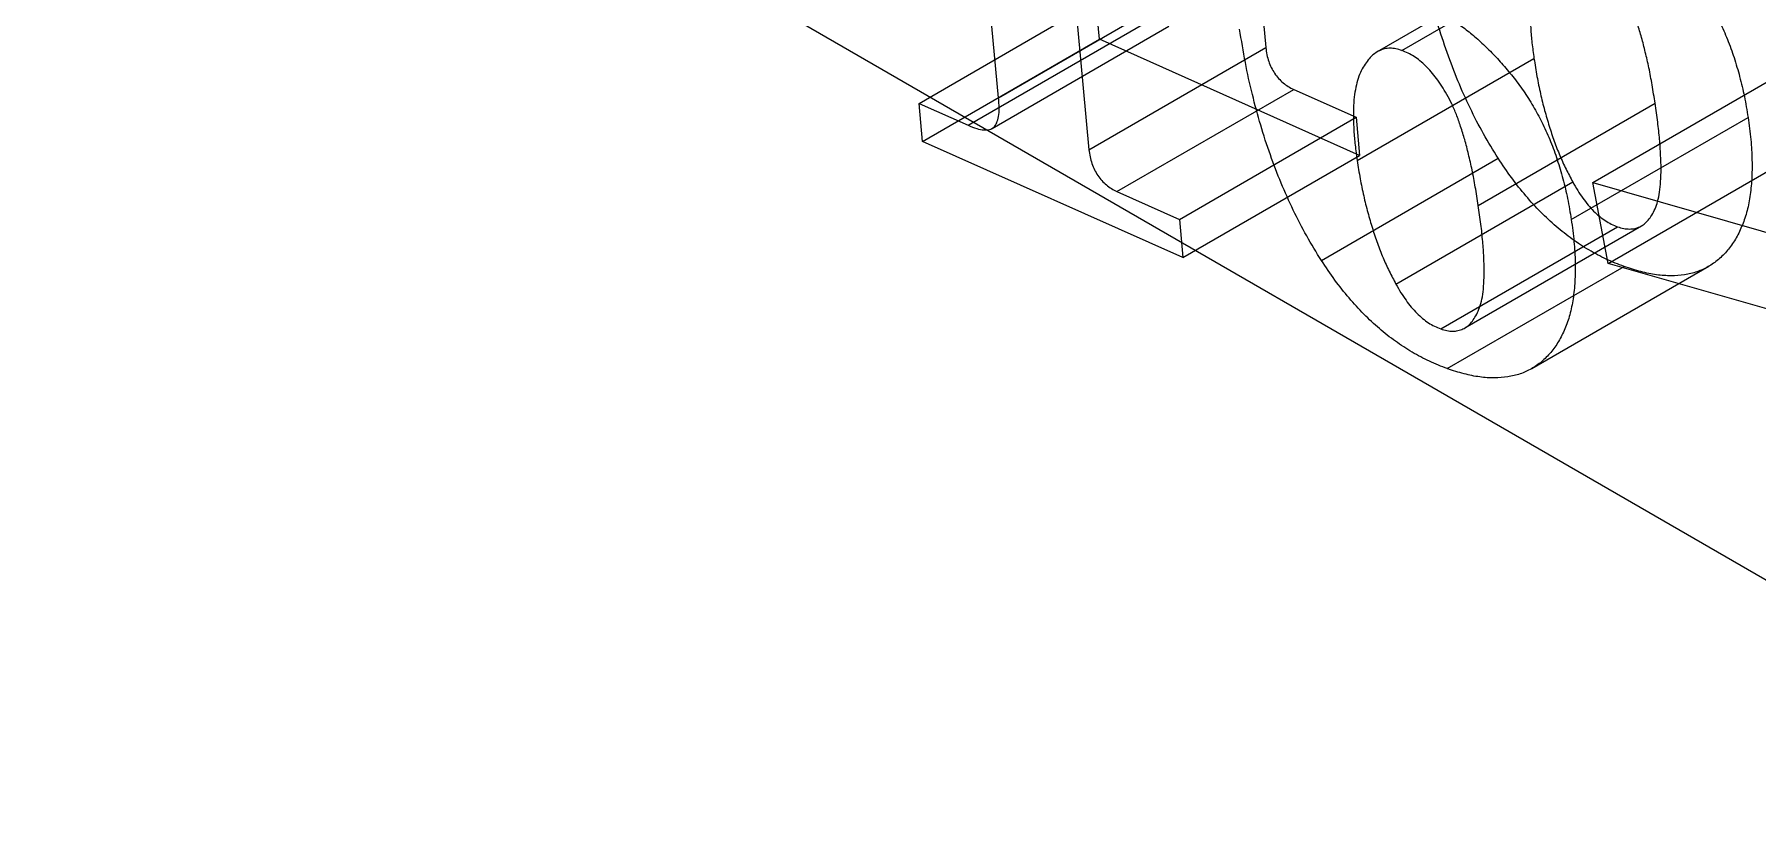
# Paper-space layout 'Sheet2' of a CAD drawing. Header units: inches. Extents: x 0 to 16.3, y 0 to 11.5.
# Drawn here: x 13.7076 to 14.0522, y 7.9385 to 8.0973 of the extents above; entities that cross this region are included whole.
import ezdxf

# ---------------------------------------------------------------- set-up
doc = ezdxf.new("R2010")
doc.units = ezdxf.units.IN
doc.header["$MEASUREMENT"] = 0

psp = doc.layouts.new('Sheet2')

# ---------------------------------------------------------------- linework, layer by layer
at = {"color": 7, "linetype": 'Continuous', "lineweight": 25}
for p, q in [((14.140174, 7.938471), (13.503777, 8.305855)), ((13.944488, 8.194873), (13.953832, 8.094705)), ((13.909133, 8.174463), (13.918477, 8.074295)), ((13.90041, 8.084702), (13.893472, 8.159006)), ((13.981047, 8.094128), (14.016402, 8.114538)), ((14.011429, 8.114242), (13.976073, 8.093832)), ((13.884509, 8.083554), (13.919864, 8.103964)), ((13.90041, 8.084702), (13.935765, 8.105112)), ((13.920566, 8.096358), (13.919864, 8.103964)), ((13.894314, 8.07919), (13.92967, 8.0996)), ((13.8991, 8.078563), (13.934455, 8.098973)), ((13.885211, 8.075948), (13.920566, 8.096358)), ((13.918477, 8.074295), (13.953832, 8.094705)), ((13.9726, 8.073173), (13.920566, 8.096358)), ((13.972104, 8.072129), (14.007459, 8.09254)), ((14.019202, 8.06774), (14.054557, 8.08815)), ((13.884509, 8.083554), (13.894314, 8.07919)), ((13.885211, 8.075948), (13.884509, 8.083554)), ((13.924071, 8.065925), (13.959426, 8.086335)), ((13.959426, 8.086335), (13.971899, 8.080779)), ((13.996326, 8.063171), (14.031681, 8.083581)), ((13.936543, 8.060369), (13.971899, 8.080779)), ((13.971899, 8.080779), (13.9726, 8.073173)), ((14.014914, 8.060359), (14.050269, 8.080769)), ((13.937245, 8.052763), (13.885211, 8.075948)), ((13.937245, 8.052763), (13.9726, 8.073173)), ((13.964945, 8.052181), (14.0003, 8.072591)), ((14.02231, 8.051589), (14.057665, 8.072)), ((13.979844, 8.047447), (14.015199, 8.067857)), ((14.019202, 8.06774), (14.060388, 8.055911)), ((14.02231, 8.051589), (14.019202, 8.06774)), ((13.924071, 8.065925), (13.936543, 8.060369)), ((13.936543, 8.060369), (13.937245, 8.052763)), ((13.988807, 8.038498), (14.024162, 8.058908)), ((13.993637, 8.038694), (14.028992, 8.059104)), ((13.99013, 8.030556), (14.025485, 8.050966)), ((14.007037, 8.030594), (14.042392, 8.051004)), ((14.063496, 8.039761), (14.02231, 8.051589))]:
    psp.add_line(p, q, dxfattribs=at)
for points, knots in [([(14.020493, 8.123569), (14.021279, 8.123263), (14.022839, 8.122657), (14.025198, 8.121427), (14.027532, 8.119955), (14.029855, 8.118289), (14.032137, 8.116298), (14.034406, 8.114106), (14.036652, 8.111667), (14.038871, 8.109009), (14.041001, 8.106141), (14.042914, 8.103032), (14.044653, 8.099765), (14.046212, 8.096305), (14.047523, 8.092657), (14.048639, 8.088844), (14.049601, 8.084841), (14.050042, 8.082157), (14.050269, 8.080769)], [0, 0, 0, 0, 0.0572871, 0.1135821, 0.1693745, 0.2251027, 0.2815104, 0.3383422, 0.397086, 0.4577176, 0.519292, 0.5805469, 0.642839, 0.7073598, 0.7748591, 0.8455335, 0.9201508, 1, 1, 1, 1]), ([(14.0003, 8.072591), (13.999304, 8.074207), (13.997286, 8.077479), (13.994612, 8.082671), (13.992174, 8.088101), (13.990012, 8.093778), (13.988082, 8.099698), (13.986423, 8.10587), (13.985013, 8.112294), (13.984316, 8.116607), (13.983958, 8.118818)], [0, 0, 0, 0, 0.1103597, 0.2233299, 0.3393027, 0.459359, 0.5847043, 0.7159302, 0.8543183, 1, 1, 1, 1]), ([(14.016402, 8.114538), (14.015998, 8.11466), (14.015185, 8.114906), (14.014023, 8.115014), (14.012919, 8.114901), (14.011904, 8.114523), (14.010926, 8.113966), (14.010019, 8.113163), (14.009218, 8.112081), (14.008423, 8.110868), (14.007757, 8.109393), (14.007268, 8.107652), (14.006904, 8.10571), (14.006704, 8.103524), (14.006677, 8.101102), (14.006774, 8.098462), (14.007043, 8.095587), (14.007317, 8.093577), (14.007459, 8.09254)], [0, 0, 0, 0, 0.04484201, 0.09016981, 0.13549762, 0.18275176, 0.2317717, 0.2842146, 0.3403229, 0.40008996, 0.46258254, 0.52795044, 0.59635506, 0.66749147, 0.74405108, 0.82428901, 0.90929839, 1, 1, 1, 1]), ([(14.031681, 8.083581), (14.031486, 8.084806), (14.031112, 8.087155), (14.030489, 8.090561), (14.029742, 8.093727), (14.029033, 8.096625), (14.028203, 8.099278), (14.027346, 8.101672), (14.026426, 8.103818), (14.025433, 8.105727), (14.024398, 8.107418), (14.023353, 8.108934), (14.022281, 8.110289), (14.021164, 8.111462), (14.020017, 8.112516), (14.018825, 8.113345), (14.017612, 8.114064), (14.016809, 8.114379), (14.016402, 8.114538)], [0, 0, 0, 0, 0.1076498, 0.2063418, 0.2966302, 0.3794883, 0.4545418, 0.5216573, 0.5823483, 0.6373593, 0.6881165, 0.735687, 0.7806231, 0.824253, 0.867581, 0.9110633, 0.9549746, 1, 1, 1, 1]), ([(13.985137, 8.103158), (13.985924, 8.102853), (13.987484, 8.102247), (13.989843, 8.101017), (13.992176, 8.099545), (13.9945, 8.097878), (13.996782, 8.095888), (13.999051, 8.093696), (14.001297, 8.091257), (14.003516, 8.088599), (14.005646, 8.085731), (14.007559, 8.082622), (14.009297, 8.079355), (14.010856, 8.075895), (14.012168, 8.072247), (14.013284, 8.068434), (14.014246, 8.064431), (14.014686, 8.061747), (14.014914, 8.060359)], [0, 0, 0, 0, 0.0572871, 0.1135821, 0.1693745, 0.2251027, 0.2815104, 0.3383422, 0.397086, 0.4577176, 0.519292, 0.5805469, 0.642839, 0.7073598, 0.7748591, 0.8455335, 0.9201508, 1, 1, 1, 1]), ([(13.964945, 8.052181), (13.963948, 8.053797), (13.961931, 8.057069), (13.959257, 8.062261), (13.956818, 8.067691), (13.954657, 8.073368), (13.952727, 8.079288), (13.951068, 8.085459), (13.949657, 8.091883), (13.94896, 8.096196), (13.948603, 8.098408)], [0, 0, 0, 0, 0.1103597, 0.2233299, 0.3393027, 0.459359, 0.5847043, 0.7159302, 0.8543183, 1, 1, 1, 1]), ([(13.953832, 8.094705), (13.953894, 8.094235), (13.954013, 8.093333), (13.954363, 8.091977), (13.954907, 8.090712), (13.95557, 8.089543), (13.95639, 8.088511), (13.957314, 8.087634), (13.95834, 8.086869), (13.959052, 8.086519), (13.959426, 8.086335)], [0, 0, 0, 0, 0.1411742, 0.270305, 0.3883187, 0.5037638, 0.6191558, 0.7364936, 0.8613847, 1, 1, 1, 1]), ([(13.981047, 8.094128), (13.980642, 8.09425), (13.979829, 8.094496), (13.978668, 8.094604), (13.977564, 8.094491), (13.976549, 8.094113), (13.975571, 8.093556), (13.974664, 8.092753), (13.973862, 8.091671), (13.973067, 8.090458), (13.972402, 8.088983), (13.971913, 8.087242), (13.971549, 8.0853), (13.971349, 8.083114), (13.971322, 8.080692), (13.971418, 8.078052), (13.971687, 8.075177), (13.971962, 8.073167), (13.972104, 8.072129)], [0, 0, 0, 0, 0.04484201, 0.09016981, 0.13549762, 0.18275176, 0.2317717, 0.2842146, 0.3403229, 0.40008996, 0.46258254, 0.52795044, 0.59635506, 0.66749147, 0.74405108, 0.82428901, 0.90929839, 1, 1, 1, 1]), ([(13.996326, 8.063171), (13.996131, 8.064396), (13.995757, 8.066745), (13.995134, 8.070151), (13.994386, 8.073317), (13.993678, 8.076215), (13.992848, 8.078868), (13.99199, 8.081262), (13.991071, 8.083408), (13.990077, 8.085316), (13.989043, 8.087008), (13.987998, 8.088524), (13.986925, 8.089879), (13.985809, 8.091052), (13.984662, 8.092106), (13.98347, 8.092934), (13.982257, 8.093654), (13.981453, 8.093968), (13.981047, 8.094128)], [0, 0, 0, 0, 0.1076498, 0.2063418, 0.2966302, 0.3794883, 0.4545418, 0.5216573, 0.5823483, 0.6373593, 0.6881165, 0.735687, 0.7806231, 0.824253, 0.867581, 0.9110633, 0.9549746, 1, 1, 1, 1]), ([(14.007459, 8.09254), (14.007649, 8.091339), (14.008019, 8.089008), (14.008726, 8.085545), (14.009539, 8.082236), (14.010474, 8.079068), (14.011463, 8.076051), (14.012583, 8.073175), (14.013835, 8.07045), (14.01475, 8.068711), (14.015199, 8.067857)], [0, 0, 0, 0, 0.14906943, 0.2892859, 0.42335825, 0.54952061, 0.66978139, 0.78470891, 0.89434121, 1, 1, 1, 1]), ([(13.894314, 8.07919), (13.894893, 8.078952), (13.895974, 8.078506), (13.89743, 8.078212), (13.898604, 8.07828), (13.899502, 8.07875), (13.900087, 8.07968), (13.900451, 8.080976), (13.90055, 8.082693), (13.900459, 8.084003), (13.90041, 8.084702)], [0, 0, 0, 0, 0.15186913, 0.28389977, 0.39610425, 0.49821186, 0.60179084, 0.71577486, 0.84840014, 1, 1, 1, 1]), ([(14.024162, 8.058908), (14.024581, 8.058775), (14.025403, 8.058513), (14.026556, 8.058428), (14.027636, 8.05852), (14.028618, 8.058872), (14.029533, 8.059411), (14.030336, 8.060221), (14.031051, 8.061249), (14.031707, 8.062479), (14.032229, 8.064009), (14.032604, 8.06585), (14.032813, 8.068025), (14.032894, 8.070501), (14.032799, 8.073323), (14.032576, 8.076449), (14.032216, 8.079896), (14.031865, 8.082319), (14.031681, 8.083581)], [0, 0, 0, 0, 0.0440971, 0.0866897, 0.1289749, 0.1721041, 0.2164212, 0.2627013, 0.3120755, 0.364456, 0.4210788, 0.4837525, 0.5516671, 0.6267838, 0.7087831, 0.7986316, 0.8951575, 1, 1, 1, 1]), ([(14.050269, 8.080769), (14.05047, 8.079282), (14.050864, 8.076372), (14.051097, 8.072238), (14.051048, 8.068414), (14.050681, 8.064913), (14.050038, 8.061713), (14.049026, 8.058889), (14.047774, 8.056333), (14.046202, 8.054145), (14.044393, 8.052298), (14.04233, 8.050889), (14.040071, 8.049846), (14.037572, 8.049258), (14.034867, 8.049046), (14.031946, 8.049248), (14.028801, 8.049875), (14.026607, 8.050597), (14.025485, 8.050966)], [0, 0, 0, 0, 0.0704381, 0.1378958, 0.202853, 0.2654582, 0.3270777, 0.3873306, 0.4477522, 0.5084141, 0.5689066, 0.6281747, 0.6869187, 0.7464084, 0.8066804, 0.8686911, 0.9329041, 1, 1, 1, 1]), ([(13.918477, 8.074295), (13.918539, 8.073824), (13.918658, 8.072923), (13.919008, 8.071567), (13.919552, 8.070302), (13.920215, 8.069133), (13.921035, 8.068101), (13.921959, 8.067224), (13.922985, 8.066459), (13.923697, 8.066109), (13.924071, 8.065925)], [0, 0, 0, 0, 0.1411742, 0.270305, 0.3883187, 0.5037638, 0.6191558, 0.7364936, 0.8613847, 1, 1, 1, 1]), ([(13.972104, 8.072129), (13.972294, 8.070929), (13.972664, 8.068598), (13.973371, 8.065135), (13.974183, 8.061826), (13.975119, 8.058658), (13.976108, 8.055641), (13.977228, 8.052765), (13.978479, 8.05004), (13.979394, 8.048301), (13.979844, 8.047447)], [0, 0, 0, 0, 0.14906943, 0.2892859, 0.42335825, 0.54952061, 0.66978139, 0.78470891, 0.89434121, 1, 1, 1, 1]), ([(14.025485, 8.050966), (14.024292, 8.051424), (14.021956, 8.052319), (14.018471, 8.054186), (14.015116, 8.056366), (14.011886, 8.058906), (14.008771, 8.061793), (14.005795, 8.065057), (14.002935, 8.068658), (14.001188, 8.071267), (14.0003, 8.072591)], [0, 0, 0, 0, 0.1350465, 0.26431656, 0.38852643, 0.50993114, 0.6301454, 0.75113386, 0.87367198, 1, 1, 1, 1]), ([(14.015199, 8.067857), (14.015525, 8.06728), (14.016154, 8.06617), (14.017201, 8.064635), (14.018256, 8.06324), (14.01938, 8.062043), (14.020525, 8.060967), (14.021717, 8.060107), (14.022938, 8.059393), (14.023749, 8.059072), (14.024162, 8.058908)], [0, 0, 0, 0, 0.1403513, 0.2702935, 0.3954619, 0.5157674, 0.6350159, 0.7543823, 0.8746711, 1, 1, 1, 1]), ([(13.988807, 8.038498), (13.989225, 8.038365), (13.990048, 8.038102), (13.991201, 8.038018), (13.992281, 8.03811), (13.993262, 8.038462), (13.994178, 8.039001), (13.99498, 8.03981), (13.995695, 8.040839), (13.996351, 8.042069), (13.996874, 8.043599), (13.997249, 8.04544), (13.997457, 8.047615), (13.997538, 8.050091), (13.997443, 8.052913), (13.99722, 8.056039), (13.996861, 8.059486), (13.996509, 8.061909), (13.996326, 8.063171)], [0, 0, 0, 0, 0.0440971, 0.0866897, 0.1289749, 0.1721041, 0.2164212, 0.2627013, 0.3120755, 0.364456, 0.4210788, 0.4837525, 0.5516671, 0.6267838, 0.7087831, 0.7986316, 0.8951575, 1, 1, 1, 1]), ([(14.014914, 8.060359), (14.015115, 8.058872), (14.015508, 8.055962), (14.015741, 8.051828), (14.015692, 8.048004), (14.015326, 8.044502), (14.014682, 8.041303), (14.013671, 8.038479), (14.012419, 8.035923), (14.010846, 8.033735), (14.009038, 8.031888), (14.006974, 8.030478), (14.004715, 8.029436), (14.002216, 8.028848), (13.999512, 8.028636), (13.996591, 8.028838), (13.993446, 8.029464), (13.991251, 8.030187), (13.99013, 8.030556)], [0, 0, 0, 0, 0.0704381, 0.1378958, 0.202853, 0.2654582, 0.3270777, 0.3873306, 0.4477522, 0.5084141, 0.5689066, 0.6281747, 0.6869187, 0.7464084, 0.8066804, 0.8686911, 0.9329041, 1, 1, 1, 1]), ([(13.99013, 8.030556), (13.988937, 8.031014), (13.986601, 8.031909), (13.983116, 8.033776), (13.979761, 8.035956), (13.976531, 8.038496), (13.973416, 8.041383), (13.97044, 8.044647), (13.96758, 8.048248), (13.965832, 8.050857), (13.964945, 8.052181)], [0, 0, 0, 0, 0.1350465, 0.26431656, 0.38852643, 0.50993114, 0.6301454, 0.75113386, 0.87367198, 1, 1, 1, 1]), ([(13.979844, 8.047447), (13.98017, 8.04687), (13.980798, 8.04576), (13.981845, 8.044224), (13.982901, 8.042829), (13.984024, 8.041633), (13.98517, 8.040557), (13.986362, 8.039697), (13.987583, 8.038982), (13.988393, 8.038662), (13.988807, 8.038498)], [0, 0, 0, 0, 0.1403513, 0.2702935, 0.3954619, 0.5157674, 0.6350159, 0.7543823, 0.8746711, 1, 1, 1, 1])]:
    psp.add_open_spline(points, degree=3, knots=knots, dxfattribs=at)

doc.saveas('drawing.dxf')
